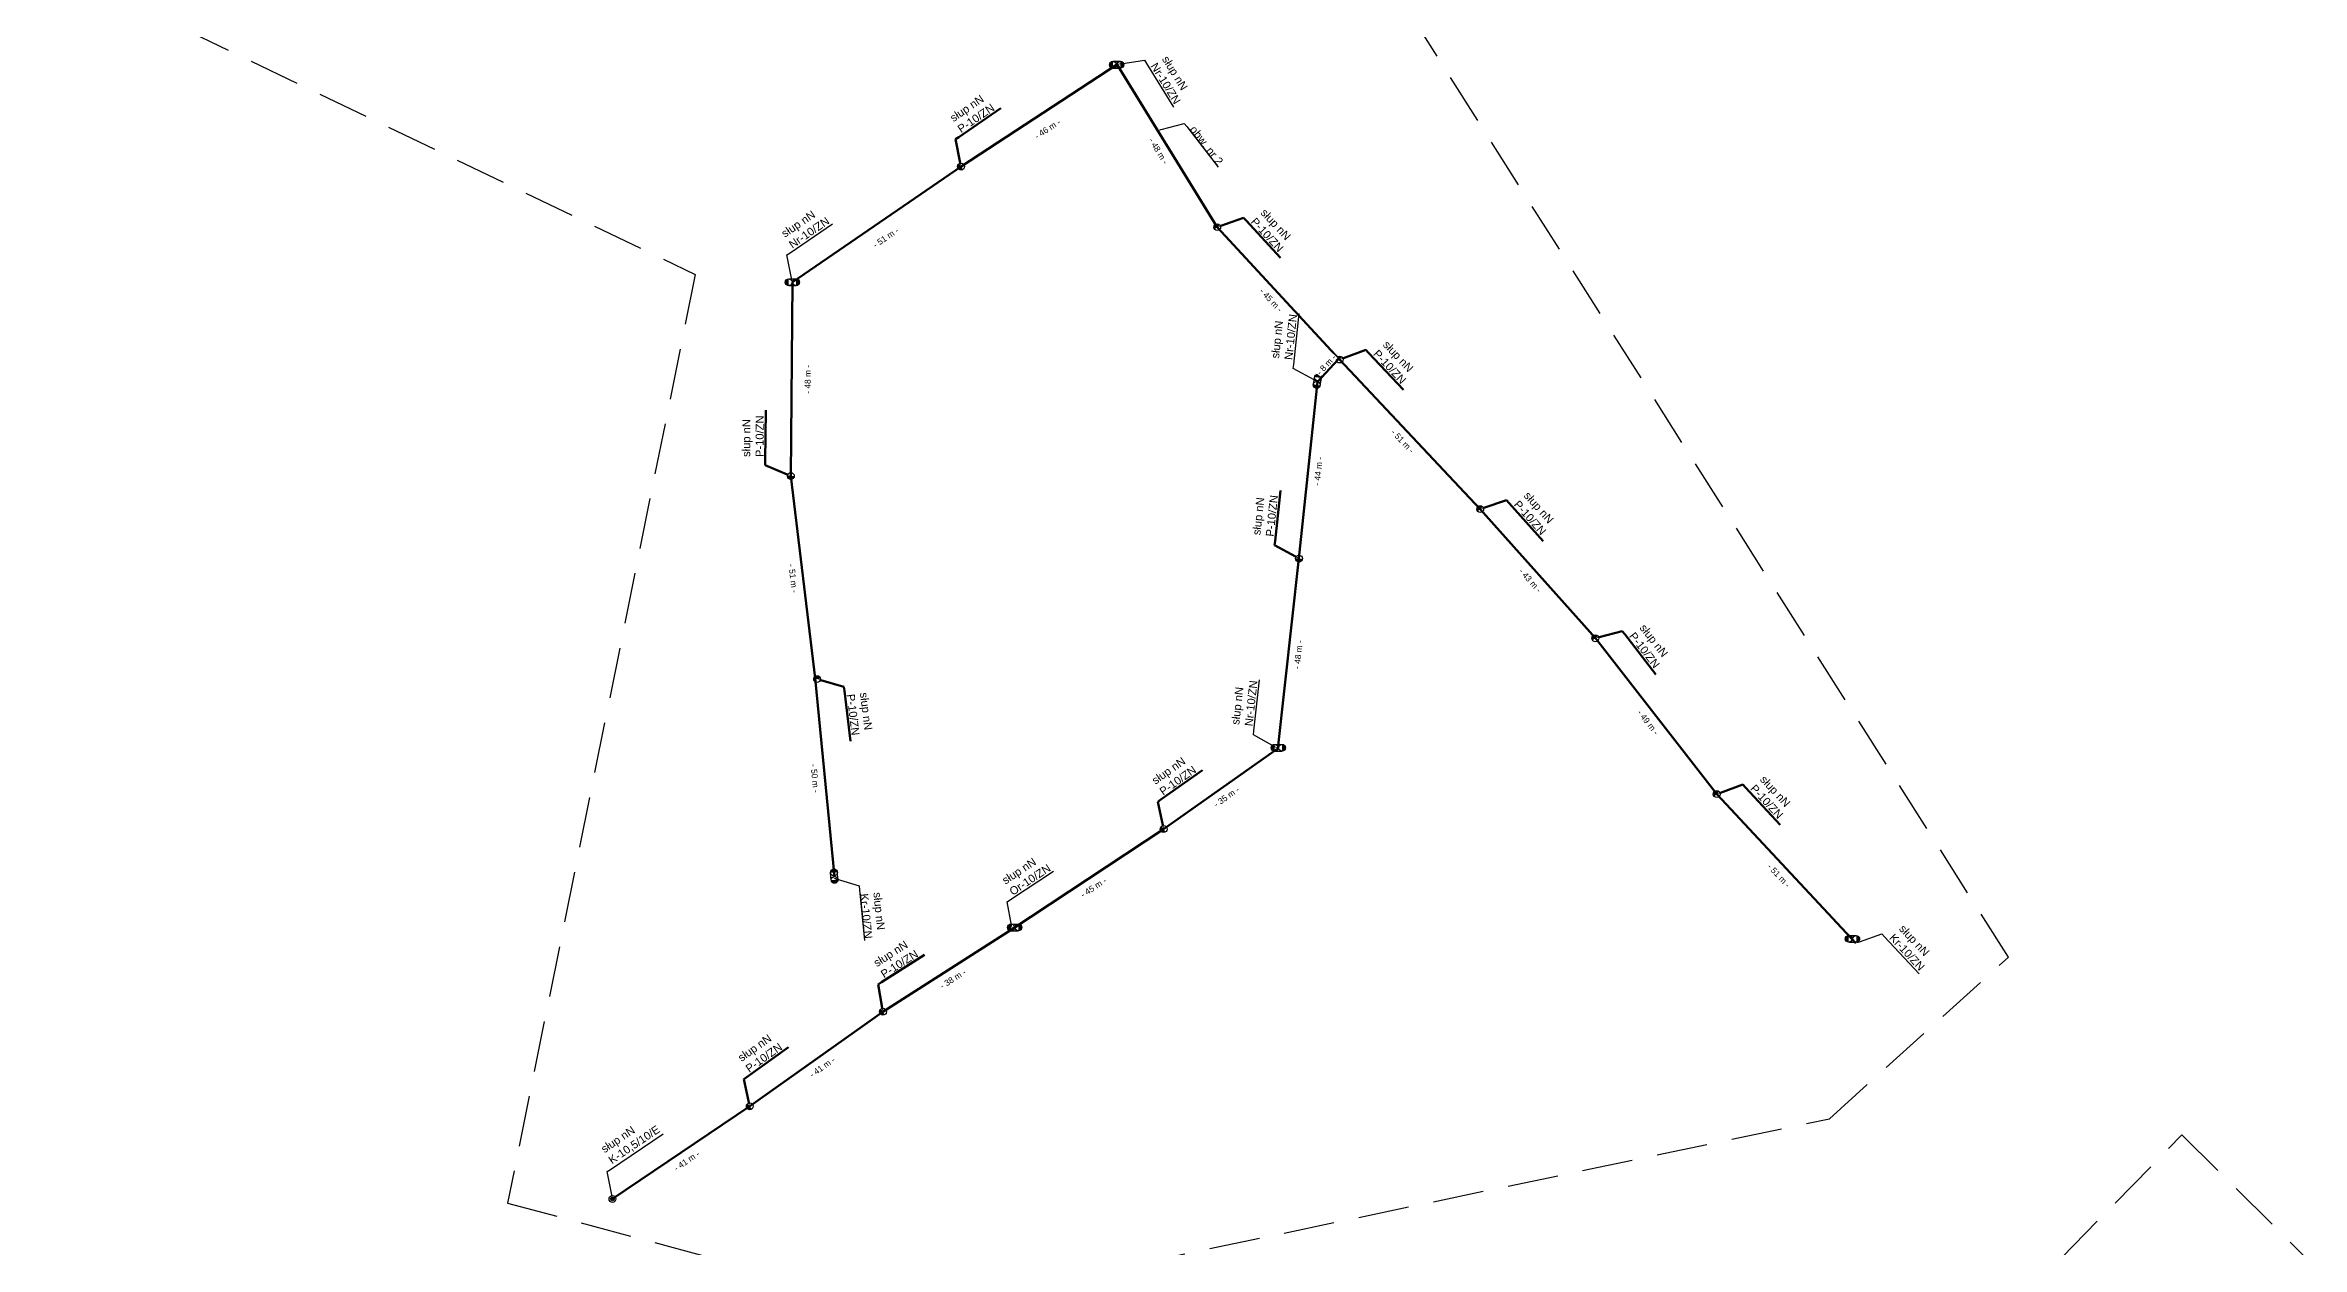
# Model space of a CAD drawing. Header units: millimetres. Extents: x 7530258 to 7533485, y 5764674 to 5768549.
# Drawn here: x 7530258 to 7530822, y 5767856 to 5768156 of the extents above; entities that cross this region are included whole.
import ezdxf
from ezdxf import colors
from ezdxf.entities.mleader import LeaderData, LeaderLine
from ezdxf.math import Vec2, Vec3

# ---------------------------------------------------------------- set-up
doc = ezdxf.new("R2010")
doc.units = ezdxf.units.MM
doc.linetypes.add('Celestynow_test|1_3', pattern=[1, 0.5, -0.5])
doc.linetypes.add('DASHED', pattern=[19.05, 12.7, -6.35])
for name, color, linetype, lineweight in [('!SN', 6, 'Celestynow_test|1_3', 70), ('!TELE', 3, 'Continuous', 50), ('!wymiary', 7, 'Continuous', 25)]:
    doc.layers.add(name, color=color, linetype=linetype, lineweight=lineweight)
for name, color, linetype in [('!trafo', 6, 'DASHED'), ('_MM opisy', 7, 'Continuous'), ('_MM slupy', 5, 'Continuous')]:
    doc.layers.add(name, color=color, linetype=linetype)
doc.styles.get("Standard").update_dxf_attribs({"font": 'ARIAL.TTF'})
doc.dimstyles.new('opis linie', dxfattribs={"dimtxt": 1.5, "dimasz": 0.18, "dimexe": 0.18, "dimexo": 0.0625, "dimgap": 2.5, "dimtad": 4, "dimdec": 0, "dimzin": 0, "dimdsep": 46, "dimtxsty": 'Standard', "dimcen": 0.09, "dimse1": 1, "dimse2": 1, "dimsd1": 1, "dimsd2": 1, "dimclrt": 256, "dimadec": 0, "dimazin": 0, "dimtfac": 1, "dimtdec": 0, "dimtofl": 0, "dimtmove": 0, "dimatfit": 3, "dimfxl": 1, "dimtfill": 1, "dimtolj": 1, "dimtzin": 0, "dimarcsym": 0})

# ---------------------------------------------------------------- blocks, each defined once
blk = doc.blocks.new('ZN')
at = {"layer": '_MM slupy', "transparency": 33554687}
h = blk.add_hatch(color=256, dxfattribs=at)
h.dxf.hatch_style = 1
h.paths.add_polyline_path([(0, -0.86), (0, 0.86, 1)])
at = {"layer": '_MM slupy'}
blk.add_circle((0, 0), 0.857, dxfattribs=at)
blk = doc.blocks.new('R')
at = {"layer": '_MM slupy', "transparency": 33554687}
h = blk.add_hatch(color=256, dxfattribs=at)
h.dxf.hatch_style = 1
h.paths.add_polyline_path([(-0.93, -0.86), (-0.93, 0.86, 1)])
h = blk.add_hatch(color=256, dxfattribs=at)
h.dxf.hatch_style = 1
h.paths.add_polyline_path([(0.93, 0.86), (0.93, -0.86, 1)])
at = {"layer": '_MM slupy'}
for points in [[(-0.93, 0.86), (0.93, 0.86)], [(-0.93, -0.86), (0.93, -0.86)]]:
    blk.add_lwpolyline(points, dxfattribs=at)
for centre in [(-0.93, 0), (0.93, 0)]:
    blk.add_circle(centre, 0.857, dxfattribs=at)
blk = doc.blocks.new('E')
at = {"layer": '_MM slupy'}
h = blk.add_hatch(color=256, dxfattribs=at)
h.dxf.hatch_style = 1
h.paths.add_polyline_path([(0.27, 0.37, 1), (-0.27, -0.37, 1)])
for radius in [0.857, 0.457]:
    blk.add_circle((0, 0), radius, dxfattribs=at)
blk = doc.blocks.new('*D423')
at = {"layer": '!wymiary', "insert": (7530577.94, 5768076.34), "char_height": 1.5, "attachment_point": 5, "rotation": 47.3356, "bg_fill": 3, "box_fill_scale": 1.1, "bg_fill_color": 9, "bg_fill_true_color": 13158600, "bg_fill_transparency": 0}
blk.add_mtext('\\A1;- 8 m -', dxfattribs=at)
blk = doc.blocks.new('*D424')
at = {"layer": '!wymiary', "insert": (7530450.08, 5767972.98), "char_height": 1.5, "attachment_point": 5, "rotation": 275.5328, "bg_fill": 3, "box_fill_scale": 1.1, "bg_fill_color": 9, "bg_fill_true_color": 13158600, "bg_fill_transparency": 0}
blk.add_mtext('\\A1;- 50 m -', dxfattribs=at)
blk = doc.blocks.new('*D425')
at = {"layer": '!wymiary', "insert": (7530444.63, 5768022.96), "char_height": 1.5, "attachment_point": 5, "rotation": 276.8875, "bg_fill": 3, "box_fill_scale": 1.1, "bg_fill_color": 9, "bg_fill_true_color": 13158600, "bg_fill_transparency": 0}
blk.add_mtext('\\A1;- 51 m -', dxfattribs=at)
blk = doc.blocks.new('*D426')
at = {"layer": '!wymiary', "insert": (7530448.29, 5768072.71), "char_height": 1.5, "attachment_point": 5, "rotation": 89.5446, "bg_fill": 3, "box_fill_scale": 1.1, "bg_fill_color": 9, "bg_fill_true_color": 13158600, "bg_fill_transparency": 0}
blk.add_mtext('\\A1;- 48 m -', dxfattribs=at)
blk = doc.blocks.new('*D427')
at = {"layer": '!wymiary', "insert": (7530467.82, 5768108.12), "char_height": 1.5, "attachment_point": 5, "rotation": 34.4228, "bg_fill": 3, "box_fill_scale": 1.1, "bg_fill_color": 9, "bg_fill_true_color": 13158600, "bg_fill_transparency": 0}
blk.add_mtext('\\A1;- 51 m -', dxfattribs=at)
blk = doc.blocks.new('*D428')
at = {"layer": '!wymiary', "insert": (7530508.25, 5768135.26), "char_height": 1.5, "attachment_point": 5, "rotation": 33.2647, "bg_fill": 3, "box_fill_scale": 1.1, "bg_fill_color": 9, "bg_fill_true_color": 13158600, "bg_fill_transparency": 0}
blk.add_mtext('\\A1;- 46 m -', dxfattribs=at)
blk = doc.blocks.new('*D429')
at = {"layer": '!wymiary', "insert": (7530575.93, 5768049.73), "char_height": 1.5, "attachment_point": 5, "rotation": 83.9638, "bg_fill": 3, "box_fill_scale": 1.1, "bg_fill_color": 9, "bg_fill_true_color": 13158600, "bg_fill_transparency": 0}
blk.add_mtext('\\A1;- 44 m -', dxfattribs=at)
blk = doc.blocks.new('*D430')
at = {"layer": '!wymiary', "insert": (7530570.95, 5768003.91), "char_height": 1.5, "attachment_point": 5, "rotation": 83.6022, "bg_fill": 3, "box_fill_scale": 1.1, "bg_fill_color": 9, "bg_fill_true_color": 13158600, "bg_fill_transparency": 0}
blk.add_mtext('\\A1;- 48 m -', dxfattribs=at)
blk = doc.blocks.new('*D431')
at = {"layer": '!wymiary', "insert": (7530552.99, 5767968.33), "char_height": 1.5, "attachment_point": 5, "rotation": 35.3036, "bg_fill": 3, "box_fill_scale": 1.1, "bg_fill_color": 9, "bg_fill_true_color": 13158600, "bg_fill_transparency": 0}
blk.add_mtext('\\A1;- 35 m -', dxfattribs=at)
blk = doc.blocks.new('*D432')
at = {"layer": '!wymiary', "insert": (7530519.73, 5767945.68), "char_height": 1.5, "attachment_point": 5, "rotation": 33.4547, "bg_fill": 3, "box_fill_scale": 1.1, "bg_fill_color": 9, "bg_fill_true_color": 13158600, "bg_fill_transparency": 0}
blk.add_mtext('\\A1;- 45 m -', dxfattribs=at)
blk = doc.blocks.new('*D433')
at = {"layer": '!wymiary', "insert": (7530484.61, 5767922.83), "char_height": 1.5, "attachment_point": 5, "rotation": 32.5707, "bg_fill": 3, "box_fill_scale": 1.1, "bg_fill_color": 9, "bg_fill_true_color": 13158600, "bg_fill_transparency": 0}
blk.add_mtext('\\A1;- 38 m -', dxfattribs=at)
blk = doc.blocks.new('*D434')
at = {"layer": '!wymiary', "insert": (7530451.91, 5767900.78), "char_height": 1.5, "attachment_point": 5, "rotation": 35.3475, "bg_fill": 3, "box_fill_scale": 1.1, "bg_fill_color": 9, "bg_fill_true_color": 13158600, "bg_fill_transparency": 0}
blk.add_mtext('\\A1;- 41 m -', dxfattribs=at)
blk = doc.blocks.new('*D435')
at = {"layer": '!wymiary', "insert": (7530418.05, 5767877.36), "char_height": 1.5, "attachment_point": 5, "rotation": 34.0129, "bg_fill": 3, "box_fill_scale": 1.1, "bg_fill_color": 9, "bg_fill_true_color": 13158600, "bg_fill_transparency": 0}
blk.add_mtext('\\A1;- 41 m -', dxfattribs=at)
blk = doc.blocks.new('*D514')
at = {"layer": '!wymiary', "insert": (7530691.07, 5767948.67), "char_height": 1.5, "attachment_point": 5, "rotation": 312.9897, "bg_fill": 3, "box_fill_scale": 1.1, "bg_fill_color": 9, "bg_fill_true_color": 13158600, "bg_fill_transparency": 0}
blk.add_mtext('\\A1;- 51 m -', dxfattribs=at)
blk = doc.blocks.new('*D515')
at = {"layer": '!wymiary', "insert": (7530658.38, 5767986.96), "char_height": 1.5, "attachment_point": 5, "rotation": 307.9073, "bg_fill": 3, "box_fill_scale": 1.1, "bg_fill_color": 9, "bg_fill_true_color": 13158600, "bg_fill_transparency": 0}
blk.add_mtext('\\A1;- 49 m -', dxfattribs=at)
blk = doc.blocks.new('*D516')
at = {"layer": '!wymiary', "insert": (7530628.92, 5768022.45), "char_height": 1.5, "attachment_point": 5, "rotation": 311.7344, "bg_fill": 3, "box_fill_scale": 1.1, "bg_fill_color": 9, "bg_fill_true_color": 13158600, "bg_fill_transparency": 0}
blk.add_mtext('\\A1;- 43 m -', dxfattribs=at)
blk = doc.blocks.new('*D517')
at = {"layer": '!wymiary', "insert": (7530597.01, 5768057.24), "char_height": 1.5, "attachment_point": 5, "rotation": 313.2089, "bg_fill": 3, "box_fill_scale": 1.1, "bg_fill_color": 9, "bg_fill_true_color": 13158600, "bg_fill_transparency": 0}
blk.add_mtext('\\A1;- 51 m -', dxfattribs=at)
blk = doc.blocks.new('*D518')
at = {"layer": '!wymiary', "insert": (7530564.12, 5768092.49), "char_height": 1.5, "attachment_point": 5, "rotation": 312.7907, "bg_fill": 3, "box_fill_scale": 1.1, "bg_fill_color": 9, "bg_fill_true_color": 13158600, "bg_fill_transparency": 0}
blk.add_mtext('\\A1;- 45 m -', dxfattribs=at)
blk = doc.blocks.new('*D519')
at = {"layer": '!wymiary', "insert": (7530535.99, 5768129.77), "char_height": 1.5, "attachment_point": 5, "rotation": 301.6113, "bg_fill": 3, "box_fill_scale": 1.1, "bg_fill_color": 9, "bg_fill_true_color": 13158600, "bg_fill_transparency": 0}
blk.add_mtext('\\A1;- 48 m -', dxfattribs=at)
blk = doc.blocks.new('q')
at = {"layer": '_MM slupy'}
blk.add_blockref('ZN', (0, 0), dxfattribs=at)
at = {"layer": '_MM opisy'}
ml = blk.add_multileader_mtext('Standard', dxfattribs=at)
ml.set_content('\\pxql;słup nN\\PP-10/ZN', color=256)
ml.set_leader_properties()
ml.build(insert=Vec2(0, 0))
ml.multileader.update_dxf_attribs({"has_text_frame": 1, "text_left_attachment_type": 5, "text_right_attachment_type": 5, "dogleg_length": 1, "arrow_head_size": 1})
ctx = ml.context
ctx.base_point, ctx.char_height, ctx.arrow_head_size, ctx.landing_gap_size, ctx.plane_origin = Vec3(3.71, 6.41), 2, 1, 1, Vec3(1.72, -1.42)
ctx.left_attachment, ctx.right_attachment = 5, 5
notes = []
notes.append((ctx, [(0, (1, 1, 0), (2.71, 6.41), (1, 0), 1, [(0, [(0, 0), (2.71, 6.41)], 0, [])])]))
ctx.mtext.insert, ctx.mtext.flow_direction = Vec3(4.71, 12.21), 5
ctx.mtext.has_bg_fill, ctx.mtext.bg_color, ctx.mtext.bg_scale_factor, ctx.mtext.bg_transparency, ctx.mtext.use_window_bg_color = 1, -1023410175, 1, 0, 1
for ctx, leaders in notes:
    for number, flags, end, landing, length, lines in leaders:
        leader = LeaderData()
        leader.index, (leader.has_last_leader_line, leader.has_dogleg_vector, leader.attachment_direction) = number, flags
        leader.last_leader_point, leader.dogleg_vector, leader.dogleg_length = Vec3(end), Vec3(landing), length
        for number, points, colour, breaks in lines:
            line = LeaderLine()
            line.index, line.vertices, line.color, line.breaks = number, Vec3.list(points), colors.encode_raw_color(colour), breaks
            leader.lines.append(line)
        ctx.leaders.append(leader)

msp = doc.modelspace()

# ---------------------------------------------------------------- linework, layer by layer
at = {"layer": '!TELE'}
msp.add_lwpolyline([(7530525.61, 5768151.44), (7530550.66, 5768110.74), (7530581.28, 5768077.66), (7530616.41, 5768040.26), (7530645.2, 5768007.99), (7530675.54, 5767969.03), (7530710.29, 5767931.74)], dxfattribs=at)
at = {"layer": '!TELE', "color": 5}
msp.add_lwpolyline([(7530399.49, 5767867.85), (7530433.81, 5767891.01), (7530467.1, 5767914.62), (7530499.42, 5767935.27), (7530537.28, 5767960.29), (7530565.79, 5767980.47), (7530571.11, 5768027.91), (7530575.78, 5768072.07)], dxfattribs=at)
at = {"layer": '!trafo', "color": 3}
msp.add_lwpolyline([(7530381.78, 5768390.66), (7530257.65, 5768176.95), (7530420.16, 5768098.91), (7530373.28, 5767866.78), (7530474.21, 5767839.79), (7530703.76, 5767887.9), (7530748.48, 5767928.26), (7530563.06, 5768220.57), (7530958.99, 5768420.18), (7531286.21, 5768218.39), (7531332.02, 5768339.46), (7530931.72, 5768548.88), (7530523.79, 5768329.65), (7530381.78, 5768390.66)], close=True, dxfattribs=at)
msp.add_lwpolyline([(7530721.79, 5767812.42), (7530791.83, 5767883.85), (7531007.96, 5767670.02), (7531238.84, 5767449.28), (7531383.66, 5767315.61), (7531348.52, 5767279.03), (7531018.4, 5767553.8), (7530933.62, 5767497.1), (7530800.23, 5767630.31), (7530867.37, 5767667.57), (7530721.79, 5767812.42)], dxfattribs=at)

# ---------------------------------------------------------------- next in the draw order: block references
at = {"layer": '!TELE'}
for p, rotation in [((7530550.66, 5768110.74), 312.7907289013987), ((7530581.28, 5768077.66), 313.2088680718393), ((7530616.41, 5768040.26), 311.7343668000302), ((7530571.11, 5768027.91), 83.9637729402381), ((7530645.2, 5768007.99), 307.9072757473203), ((7530537.28, 5767960.29), 35.30364329837595), ((7530675.54, 5767969.03), 312.9897458942367), ((7530467.1, 5767914.62), 32.57066665664394), ((7530433.81, 5767891.01), 35.34752088695612)]:
    msp.add_blockref('q', p, dxfattribs=dict(at, rotation=rotation))

# ---------------------------------------------------------------- next in the draw order: leaders
at = {"layer": '_MM opisy'}
ml = msp.add_multileader_mtext('Standard', dxfattribs=at)
ml.set_content('\\pxql;słup nN\\PNr-10/ZN', color=256)
ml.set_leader_properties()
ml.build(insert=Vec2(0, 0))
ml.multileader.update_dxf_attribs({"has_text_frame": 1, "text_left_attachment_type": 5, "text_right_attachment_type": 5, "dogleg_length": 1, "arrow_head_size": 1})
ctx = ml.context
ctx.base_point, ctx.char_height, ctx.arrow_head_size, ctx.landing_gap_size, ctx.plane_origin, ctx.plane_x_axis, ctx.plane_y_axis = Vec3(7530533.01, 5768151.64), 2, 1, 1, Vec3(7530525.3, 5768149.23), Vec3(0.524154, -0.851623), Vec3(0.851623, 0.524154)
ctx.left_attachment, ctx.right_attachment = 5, 5
notes = []
notes.append((ctx, [(0, (1, 1, 0), (7530532.48, 5768152.49), (0.524154, -0.851623), 1, [(0, [(7530525.61, 5768151.44), (7530532.48, 5768152.49)], 0, [])])]))
ctx.mtext.insert, ctx.mtext.text_direction, ctx.mtext.flow_direction = Vec3(7530538.47, 5768153.83), Vec3(0.524154, -0.851623), 5
ctx.mtext.has_bg_fill, ctx.mtext.bg_color, ctx.mtext.bg_scale_factor, ctx.mtext.bg_transparency, ctx.mtext.use_window_bg_color = 1, -1023410175, 1, 0, 1
ml = msp.add_multileader_mtext('Standard', dxfattribs=at)
ml.set_content('\\pxql;słup nN\\PNr-10/ZN', color=256)
ml.set_leader_properties()
ml.build(insert=Vec2(0, 0))
ml.multileader.update_dxf_attribs({"has_text_frame": 1, "text_left_attachment_type": 5, "text_right_attachment_type": 5, "dogleg_length": 1, "arrow_head_size": 1})
ctx = ml.context
ctx.base_point, ctx.char_height, ctx.arrow_head_size, ctx.landing_gap_size, ctx.plane_origin, ctx.plane_x_axis, ctx.plane_y_axis = Vec3(7530559.83, 5767984.87), 2, 1, 1, Vec3(7530567.39, 5767982.02), Vec3(0.111431, 0.993772), Vec3(-0.993772, 0.111431)
ctx.left_attachment, ctx.right_attachment = 5, 5
notes.append((ctx, [(0, (1, 1, 0), (7530559.72, 5767983.88), (0.111431, 0.993772), 1, [(0, [(7530565.79, 5767980.47), (7530559.72, 5767983.88)], 0, [])])]))
ctx.mtext.insert, ctx.mtext.text_direction, ctx.mtext.flow_direction = Vec3(7530554.18, 5767986.51), Vec3(0.111431, 0.993772), 5
ctx.mtext.has_bg_fill, ctx.mtext.bg_color, ctx.mtext.bg_scale_factor, ctx.mtext.bg_transparency, ctx.mtext.use_window_bg_color = 1, -1023410175, 1, 0, 1
ml = msp.add_multileader_mtext('Standard', dxfattribs=at)
ml.set_content('\\pxql;słup nN\\PKr-10/ZN', color=256)
ml.set_leader_properties()
ml.build(insert=Vec2(0, 0))
ml.multileader.update_dxf_attribs({"has_text_frame": 1, "text_left_attachment_type": 5, "text_right_attachment_type": 5, "dogleg_length": 1, "arrow_head_size": 1})
ctx = ml.context
ctx.base_point, ctx.char_height, ctx.arrow_head_size, ctx.landing_gap_size, ctx.plane_origin, ctx.plane_x_axis, ctx.plane_y_axis = Vec3(7530717.51, 5767933.4), 2, 1, 1, Vec3(7530710.43, 5767929.52), Vec3(0.681867, -0.731476), Vec3(0.731476, 0.681867)
ctx.left_attachment, ctx.right_attachment = 5, 5
notes.append((ctx, [(0, (1, 1, 0), (7530716.83, 5767934.13), (0.681867, -0.731476), 1, [(0, [(7530710.29, 5767931.74), (7530716.83, 5767934.13)], 0, [])])]))
ctx.mtext.insert, ctx.mtext.text_direction, ctx.mtext.flow_direction = Vec3(7530722.44, 5767936.62), Vec3(0.681867, -0.731476), 5
ctx.mtext.has_bg_fill, ctx.mtext.bg_color, ctx.mtext.bg_scale_factor, ctx.mtext.bg_transparency, ctx.mtext.use_window_bg_color = 1, -1023410175, 1, 0, 1
ml = msp.add_multileader_mtext('Standard', dxfattribs=at)
ml.set_content('\\pxql;słup nN\\PK-10,5/10/E', color=256)
ml.set_leader_properties()
ml.build(insert=Vec2(0, 0))
ml.multileader.update_dxf_attribs({"has_text_frame": 1, "text_left_attachment_type": 5, "text_right_attachment_type": 5, "dogleg_length": 1, "arrow_head_size": 1})
ctx = ml.context
ctx.base_point, ctx.char_height, ctx.arrow_head_size, ctx.landing_gap_size, ctx.plane_origin, ctx.plane_x_axis, ctx.plane_y_axis = Vec3(7530398.98, 5767875.24), 2, 1, 1, Vec3(7530401.71, 5767867.63), Vec3(0.828911, 0.55938), Vec3(-0.55938, 0.828911)
ctx.left_attachment, ctx.right_attachment = 5, 5
notes.append((ctx, [(0, (1, 1, 0), (7530398.15, 5767874.68), (0.828911, 0.55938), 1, [(0, [(7530399.49, 5767867.85), (7530398.15, 5767874.68)], 0, [])])]))
ctx.mtext.insert, ctx.mtext.text_direction, ctx.mtext.flow_direction = Vec3(7530396.36, 5767880.9), Vec3(0.828911, 0.55938), 5
ctx.mtext.has_bg_fill, ctx.mtext.bg_color, ctx.mtext.bg_scale_factor, ctx.mtext.bg_transparency, ctx.mtext.use_window_bg_color = 1, -1023410175, 1, 0, 1
for ctx, leaders in notes:
    for number, flags, end, landing, length, lines in leaders:
        leader = LeaderData()
        leader.index, (leader.has_last_leader_line, leader.has_dogleg_vector, leader.attachment_direction) = number, flags
        leader.last_leader_point, leader.dogleg_vector, leader.dogleg_length = Vec3(end), Vec3(landing), length
        for number, points, colour, breaks in lines:
            line = LeaderLine()
            line.index, line.vertices, line.color, line.breaks = number, Vec3.list(points), colors.encode_raw_color(colour), breaks
            leader.lines.append(line)
        ctx.leaders.append(leader)

# ---------------------------------------------------------------- next in the draw order: linework, layer by layer
at = {"layer": '!TELE', "color": 5}
msp.add_lwpolyline([(7530454.98, 5767948.43), (7530450.18, 5767998.02), (7530444.08, 5768048.51), (7530444.47, 5768096.98), (7530486.63, 5768125.88), (7530525.47, 5768151.35)], dxfattribs=at)
at = {"layer": '!TELE'}
msp.add_lwpolyline([(7530575.78, 5768072.07), (7530580.93, 5768077.66)], dxfattribs=at)

# ---------------------------------------------------------------- next in the draw order: block references
at = {"layer": '!SN'}
for p in [(7530525.54, 5768151.33), (7530709.48, 5767932.86)]:
    msp.add_blockref('R', p, dxfattribs=at)
at = {"layer": '!TELE'}
msp.add_blockref('R', (7530565.96, 5767980.61), dxfattribs=at)
at = {"rotation": 34.01293794143608}
msp.add_blockref('E', (7530399.49, 5767867.85), dxfattribs=at)

# ---------------------------------------------------------------- next in the draw order: block references
at = {"layer": '!TELE'}
for p, rotation in [((7530486.63, 5768125.88), 34.42277317780238), ((7530444.08, 5768048.51), 89.54456857052385), ((7530450.65, 5767997.78), 276.887495552985)]:
    msp.add_blockref('q', p, dxfattribs=dict(at, rotation=rotation))

# ---------------------------------------------------------------- next in the draw order: dimensions: what is measured, and where the dimension line sits
at = {"layer": '!wymiary'}
dim = msp.add_aligned_dim(p1=(7530710.29, 5767931.74), p2=(7530675.54, 5767969.03), distance=-0.75, dimstyle='opis linie', override={"dimpost": '- <> m -'}, dxfattribs=at)
dim.commit()
dim.dimension.update_dxf_attribs({"geometry": '*D514', "text_midpoint": (7530691.07, 5767948.67)})

# ---------------------------------------------------------------- next in the draw order: leaders
at = {"layer": '_MM opisy'}
ml = msp.add_multileader_mtext('Standard', dxfattribs=at)
ml.set_content('\\pxql;słup nN\\PNr-10/ZN', color=256)
ml.set_leader_properties()
ml.build(insert=Vec2(0, 0))
ml.multileader.update_dxf_attribs({"has_text_frame": 1, "text_left_attachment_type": 5, "text_right_attachment_type": 5, "dogleg_length": 1, "arrow_head_size": 1})
ctx = ml.context
ctx.base_point, ctx.char_height, ctx.arrow_head_size, ctx.landing_gap_size, ctx.plane_origin, ctx.plane_x_axis, ctx.plane_y_axis = Vec3(7530443.91, 5768104.36), 2, 1, 1, Vec3(7530446.69, 5768096.78), Vec3(0.824889, 0.565295), Vec3(-0.565295, 0.824889)
ctx.left_attachment, ctx.right_attachment = 5, 5
notes = []
notes.append((ctx, [(0, (1, 1, 0), (7530443.08, 5768103.8), (0.824889, 0.565295), 1, [(0, [(7530444.47, 5768096.98), (7530443.08, 5768103.8)], 0, [])])]))
ctx.mtext.insert, ctx.mtext.text_direction, ctx.mtext.flow_direction = Vec3(7530441.45, 5768109.71), Vec3(0.824889, 0.565295), 5
ctx.mtext.has_bg_fill, ctx.mtext.bg_color, ctx.mtext.bg_scale_factor, ctx.mtext.bg_transparency, ctx.mtext.use_window_bg_color = 1, -1023410175, 1, 0, 1
ml = msp.add_multileader_mtext('Standard', dxfattribs=at)
ml.set_content('\\pxql;słup nN\\PNr-10/ZN', color=256)
ml.set_leader_properties()
ml.build(insert=Vec2(0, 0))
ml.multileader.update_dxf_attribs({"has_text_frame": 1, "text_left_attachment_type": 5, "text_right_attachment_type": 5, "dogleg_length": 1, "arrow_head_size": 1})
ctx = ml.context
ctx.base_point, ctx.char_height, ctx.arrow_head_size, ctx.landing_gap_size, ctx.plane_origin, ctx.plane_x_axis, ctx.plane_y_axis = Vec3(7530569.8, 5768076.43), 2, 1, 1, Vec3(7530577.37, 5768073.63), Vec3(0.105157, 0.994456), Vec3(-0.994456, 0.105157)
ctx.left_attachment, ctx.right_attachment = 5, 5
notes.append((ctx, [(0, (1, 1, 0), (7530569.69, 5768075.44), (0.105157, 0.994456), 1, [(0, [(7530575.78, 5768072.07), (7530569.69, 5768075.44)], 0, [])])]))
ctx.mtext.insert, ctx.mtext.text_direction, ctx.mtext.flow_direction = Vec3(7530564.13, 5768078.04), Vec3(0.105157, 0.994456), 5
ctx.mtext.has_bg_fill, ctx.mtext.bg_color, ctx.mtext.bg_scale_factor, ctx.mtext.bg_transparency, ctx.mtext.use_window_bg_color = 1, -1023410175, 1, 0, 1
ml = msp.add_multileader_mtext('Standard', dxfattribs=at)
ml.set_content('\\pxql;słup nN\\POr-10/ZN', color=256)
ml.set_leader_properties()
ml.build(insert=Vec2(0, 0))
ml.multileader.update_dxf_attribs({"has_text_frame": 1, "text_left_attachment_type": 5, "text_right_attachment_type": 5, "dogleg_length": 1, "arrow_head_size": 1})
ctx = ml.context
ctx.base_point, ctx.char_height, ctx.arrow_head_size, ctx.landing_gap_size, ctx.plane_origin, ctx.plane_x_axis, ctx.plane_y_axis = Vec3(7530498.98, 5767942.66), 2, 1, 1, Vec3(7530501.63, 5767935.03), Vec3(0.834322, 0.551278), Vec3(-0.551278, 0.834322)
ctx.left_attachment, ctx.right_attachment = 5, 5
notes.append((ctx, [(0, (1, 1, 0), (7530498.15, 5767942.11), (0.834322, 0.551278), 1, [(0, [(7530499.42, 5767935.27), (7530498.15, 5767942.11)], 0, [])])]))
ctx.mtext.insert, ctx.mtext.text_direction, ctx.mtext.flow_direction = Vec3(7530496.62, 5767948.05), Vec3(0.834322, 0.551278), 5
ctx.mtext.has_bg_fill, ctx.mtext.bg_color, ctx.mtext.bg_scale_factor, ctx.mtext.bg_transparency, ctx.mtext.use_window_bg_color = 1, -1023410175, 1, 0, 1
ml = msp.add_multileader_mtext('Standard', dxfattribs=at)
ml.set_content('\\pxql;słup nN\\PKr-10/ZN', color=256)
ml.set_leader_properties()
ml.build(insert=Vec2(0, 0))
ml.multileader.update_dxf_attribs({"has_text_frame": 1, "text_left_attachment_type": 5, "text_right_attachment_type": 5, "dogleg_length": 1, "arrow_head_size": 1})
ctx = ml.context
ctx.base_point, ctx.char_height, ctx.arrow_head_size, ctx.landing_gap_size, ctx.plane_origin, ctx.plane_x_axis, ctx.plane_y_axis = Vec3(7530461.23, 5767945.08), 2, 1, 1, Vec3(7530453.24, 5767946.31), Vec3(0.096415, -0.995341), Vec3(0.995341, 0.096415)
ctx.left_attachment, ctx.right_attachment = 5, 5
notes.append((ctx, [(0, (1, 1, 0), (7530461.13, 5767946.07), (0.096415, -0.995341), 1, [(0, [(7530454.49, 5767948.15), (7530461.13, 5767946.07)], 0, [])])]))
ctx.mtext.insert, ctx.mtext.text_direction, ctx.mtext.flow_direction = Vec3(7530466.7, 5767944.6), Vec3(0.096415, -0.995341), 5
ctx.mtext.has_bg_fill, ctx.mtext.bg_color, ctx.mtext.bg_scale_factor, ctx.mtext.bg_transparency, ctx.mtext.use_window_bg_color = 1, -1023410175, 1, 0, 1
for ctx, leaders in notes:
    for number, flags, end, landing, length, lines in leaders:
        leader = LeaderData()
        leader.index, (leader.has_last_leader_line, leader.has_dogleg_vector, leader.attachment_direction) = number, flags
        leader.last_leader_point, leader.dogleg_vector, leader.dogleg_length = Vec3(end), Vec3(landing), length
        for number, points, colour, breaks in lines:
            line = LeaderLine()
            line.index, line.vertices, line.color, line.breaks = number, Vec3.list(points), colors.encode_raw_color(colour), breaks
            leader.lines.append(line)
        ctx.leaders.append(leader)

# ---------------------------------------------------------------- next in the draw order: block references
at = {"layer": '!TELE'}
for p in [(7530444.47, 5768096.98), (7530500.06, 5767935.7)]:
    msp.add_blockref('R', p, dxfattribs=at)
for p, rotation in [((7530575.72, 5768072.24), 79.73144759789209), ((7530454.93, 5767948.53), 94.39667522770071)]:
    msp.add_blockref('R', p, dxfattribs=dict(at, rotation=rotation))

# ---------------------------------------------------------------- next in the draw order: dimensions: what is measured, and where the dimension line sits
at = {"layer": '!wymiary'}
dim = msp.add_aligned_dim(p1=(7530675.54, 5767969.03), p2=(7530645.2, 5768007.99), distance=-0.75, dimstyle='opis linie', override={"dimpost": '- <> m -'}, dxfattribs=at)
dim.commit()
dim.dimension.update_dxf_attribs({"geometry": '*D515', "text_midpoint": (7530658.38, 5767986.96)})

# ---------------------------------------------------------------- next in the draw order: dimensions: what is measured, and where the dimension line sits
dim = msp.add_linear_dim(base=(7530577.57, 5768080.76), p1=(7530575.78, 5768072.07), p2=(7530580.93, 5768077.66), angle=47.3356, dimstyle='opis linie', override={"dimpost": '- <> m -'}, dxfattribs=at)
dim.commit()
dim.dimension.update_dxf_attribs({"geometry": '*D423', "text_midpoint": (7530575.54, 5768078.56), "dimtype": 161})
for p1, p2, picture, middle in [((7530645.2, 5768007.99), (7530616.41, 5768040.26), '*D516', (7530628.92, 5768022.45)), ((7530454.98, 5767948.43), (7530450.18, 5767998.02), '*D424', (7530450.08, 5767972.98))]:
    dim = msp.add_aligned_dim(p1=p1, p2=p2, distance=-0.75, dimstyle='opis linie', override={"dimpost": '- <> m -'}, dxfattribs=at)
    dim.commit()
    dim.dimension.update_dxf_attribs({"geometry": picture, "text_midpoint": middle})

# ---------------------------------------------------------------- next in the draw order: dimensions: what is measured, and where the dimension line sits
for p1, p2, picture, middle in [((7530575.78, 5768072.07), (7530571.11, 5768027.91), '*D429', (7530575.93, 5768049.73)), ((7530450.18, 5767998.02), (7530444.08, 5768048.51), '*D425', (7530444.63, 5768022.96))]:
    dim = msp.add_aligned_dim(p1=p1, p2=p2, distance=-0.75, dimstyle='opis linie', override={"dimpost": '- <> m -'}, dxfattribs=at)
    dim.commit()
    dim.dimension.update_dxf_attribs({"geometry": picture, "text_midpoint": middle})

# ---------------------------------------------------------------- next in the draw order: dimensions: what is measured, and where the dimension line sits
for p1, p2, picture, middle in [((7530444.08, 5768048.51), (7530444.47, 5768096.98), '*D426', (7530448.29, 5768072.71)), ((7530616.41, 5768040.26), (7530581.28, 5768077.66), '*D517', (7530597.01, 5768057.24)), ((7530571.11, 5768027.91), (7530565.79, 5767980.47), '*D430', (7530570.95, 5768003.91))]:
    dim = msp.add_aligned_dim(p1=p1, p2=p2, distance=-0.75, dimstyle='opis linie', override={"dimpost": '- <> m -'}, dxfattribs=at)
    dim.commit()
    dim.dimension.update_dxf_attribs({"geometry": picture, "text_midpoint": middle})

# ---------------------------------------------------------------- next in the draw order: dimensions: what is measured, and where the dimension line sits
for p1, p2, picture, middle in [((7530444.47, 5768096.98), (7530486.63, 5768125.88), '*D427', (7530467.82, 5768108.12)), ((7530581.28, 5768077.66), (7530550.66, 5768110.74), '*D518', (7530564.12, 5768092.49)), ((7530565.79, 5767980.47), (7530537.28, 5767960.29), '*D431', (7530552.99, 5767968.33))]:
    dim = msp.add_aligned_dim(p1=p1, p2=p2, distance=-0.75, dimstyle='opis linie', override={"dimpost": '- <> m -'}, dxfattribs=at)
    dim.commit()
    dim.dimension.update_dxf_attribs({"geometry": picture, "text_midpoint": middle})

# ---------------------------------------------------------------- next in the draw order: dimensions: what is measured, and where the dimension line sits
for p1, p2, picture, middle in [((7530486.63, 5768125.88), (7530525.47, 5768151.35), '*D428', (7530508.25, 5768135.26)), ((7530537.28, 5767960.29), (7530499.42, 5767935.27), '*D432', (7530519.73, 5767945.68))]:
    dim = msp.add_aligned_dim(p1=p1, p2=p2, distance=-0.75, dimstyle='opis linie', override={"dimpost": '- <> m -'}, dxfattribs=at)
    dim.commit()
    dim.dimension.update_dxf_attribs({"geometry": picture, "text_midpoint": middle})

# ---------------------------------------------------------------- next in the draw order: dimensions: what is measured, and where the dimension line sits
for p1, p2, picture, middle in [((7530550.66, 5768110.74), (7530525.61, 5768151.44), '*D519', (7530535.99, 5768129.77)), ((7530499.42, 5767935.27), (7530467.1, 5767914.62), '*D433', (7530484.61, 5767922.83))]:
    dim = msp.add_aligned_dim(p1=p1, p2=p2, distance=-0.75, dimstyle='opis linie', override={"dimpost": '- <> m -'}, dxfattribs=at)
    dim.commit()
    dim.dimension.update_dxf_attribs({"geometry": picture, "text_midpoint": middle})

# ---------------------------------------------------------------- next in the draw order: dimensions: what is measured, and where the dimension line sits
dim = msp.add_aligned_dim(p1=(7530467.1, 5767914.62), p2=(7530433.81, 5767891.01), distance=-0.75, dimstyle='opis linie', override={"dimpost": '- <> m -'}, dxfattribs=at)
dim.commit()
dim.dimension.update_dxf_attribs({"geometry": '*D434', "text_midpoint": (7530451.91, 5767900.78)})

# ---------------------------------------------------------------- next in the draw order: leaders
at = {"layer": '_MM opisy', "color": 1}
ml = msp.add_multileader_mtext('Standard', dxfattribs=at)
ml.set_content('obw. nr 2', color=256)
ml.set_leader_properties()
ml.build(insert=Vec2(0, 0))
ml.multileader.update_dxf_attribs({"has_text_frame": 1, "text_left_attachment_type": 5, "text_right_attachment_type": 5, "dogleg_length": 1, "arrow_head_size": 1})
ctx = ml.context
ctx.base_point, ctx.char_height, ctx.arrow_head_size, ctx.landing_gap_size, ctx.plane_origin, ctx.plane_x_axis, ctx.plane_y_axis = Vec3(7530543.03, 5768135.88), 2, 1, 1, Vec3(7530535.63, 5768132.65), Vec3(0.613682, -0.789553), Vec3(0.789553, 0.613682)
ctx.left_attachment, ctx.right_attachment = 5, 5
notes = []
notes.append((ctx, [(0, (1, 1, 0), (7530542.42, 5768136.67), (0.613682, -0.789553), 1, [(0, [(7530535.7, 5768134.88), (7530542.42, 5768136.67)], 0, [])])]))
ctx.mtext.insert, ctx.mtext.text_direction, ctx.mtext.rotation, ctx.mtext.flow_direction = Vec3(7530545.26, 5768136.34), Vec3(0.613682, -0.789553), 3.802308, 5
ctx.mtext.has_bg_fill, ctx.mtext.bg_color, ctx.mtext.bg_scale_factor, ctx.mtext.bg_transparency, ctx.mtext.use_window_bg_color = 1, -1023410175, 1, 0, 1
for ctx, leaders in notes:
    for number, flags, end, landing, length, lines in leaders:
        leader = LeaderData()
        leader.index, (leader.has_last_leader_line, leader.has_dogleg_vector, leader.attachment_direction) = number, flags
        leader.last_leader_point, leader.dogleg_vector, leader.dogleg_length = Vec3(end), Vec3(landing), length
        for number, points, colour, breaks in lines:
            line = LeaderLine()
            line.index, line.vertices, line.color, line.breaks = number, Vec3.list(points), colors.encode_raw_color(colour), breaks
            leader.lines.append(line)
        ctx.leaders.append(leader)

# ---------------------------------------------------------------- next in the draw order: dimensions: what is measured, and where the dimension line sits
at = {"layer": '!wymiary'}
dim = msp.add_aligned_dim(p1=(7530433.81, 5767891.01), p2=(7530399.49, 5767867.85), distance=-0.75, dimstyle='opis linie', override={"dimpost": '- <> m -'}, dxfattribs=at)
dim.commit()
dim.dimension.update_dxf_attribs({"geometry": '*D435', "text_midpoint": (7530418.05, 5767877.36)})

doc.saveas('drawing.dxf')
